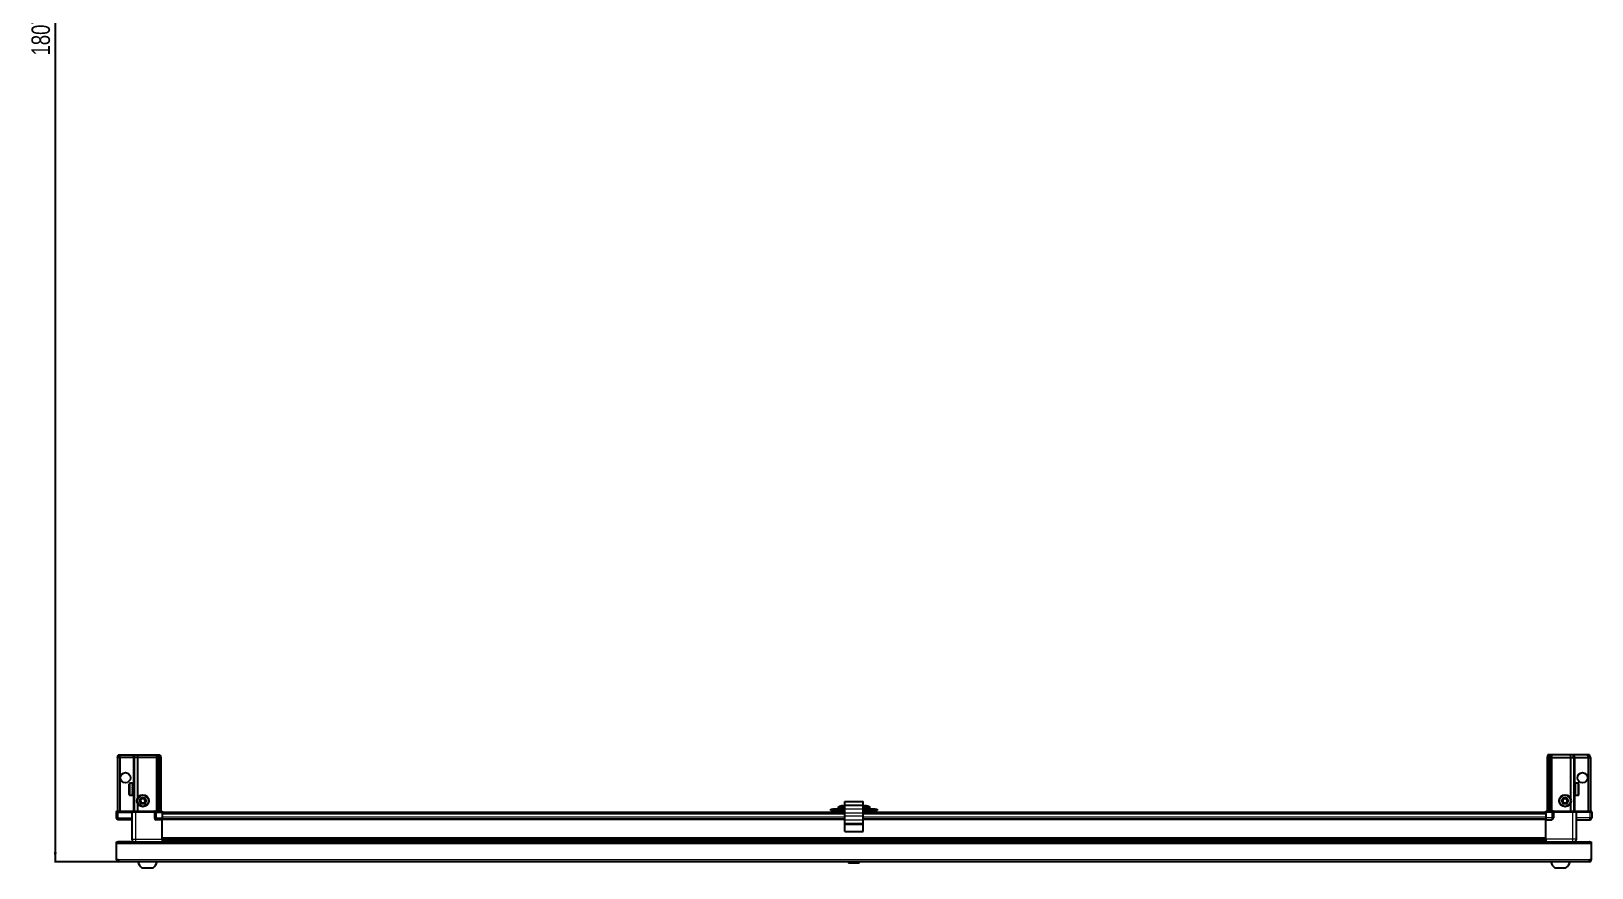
# Model space of a CAD drawing. Header units: millimetres. Extents: x 1132 to 6835, y -1094 to 2173.
# Drawn here: x 1220 to 2912, y -1094 to -187 of the extents above; entities that cross this region are included whole.
import ezdxf

# ---------------------------------------------------------------- set-up
doc = ezdxf.new("R2010")
doc.units = ezdxf.units.MM
doc.layers.add('FORMAT', color=7, linetype='Continuous')
doc.styles.add('SLDTEXTSTYLE0', font='TXT', dxfattribs={"width": 0.75})
doc.dimstyles.new('SLDDIMSTYLE0', dxfattribs={"dimtxt": 20, "dimasz": 10, "dimexe": 0, "dimexo": 0.0625, "dimgap": 5, "dimtad": 2, "dimdec": 1, "dimrnd": 1e-09, "dimzin": 12, "dimdsep": 46, "dimtxsty": 'SLDTEXTSTYLE0', "dimsah": 1, "dimcen": 0.09, "dimadec": 0, "dimazin": 3, "dimtfac": 1, "dimtofl": 0, "dimtmove": 0, "dimatfit": 3, "dimfxl": 0, "dimfrac": 2, "dimtolj": 1, "dimtzin": 12, "dimarcsym": 0})

# ---------------------------------------------------------------- blocks, each defined once
blk = doc.blocks.new('_D_10')
at = {"layer": 'FORMAT'}
for p, q in [((2106.7, 719.6), (1245.5, 719.6)), ((1246.5, 719.6), (1246.5, -1087.4)), ((1315.1, -1087.4), (1245.5, -1087.4))]:
    blk.add_line(p, q, dxfattribs=at)
for points in [[(1246.5, 719.6), (1244.9, 709.6), (1248, 709.6)], [(1246.5, -1087.4), (1248, -1077.4), (1244.9, -1077.4)]]:
    blk.add_solid(points, dxfattribs=at)
at = {"layer": 'FORMAT', "insert": (1220.7, -213.5), "char_height": 20, "attachment_point": 1, "rotation": 90, "style": 'SLDTEXTSTYLE0'}
blk.add_mtext('1807', dxfattribs=at)

msp = doc.modelspace()

# ---------------------------------------------------------------- linework, layer by layer
at = {"color": 7, "linetype": 'Continuous', "lineweight": 25}
for p, q in [((1313.99, -974.4), (1314.79, -971.4)), ((1316.49, -974.4), (1313.99, -974.4)), ((1313.99, -974.4), (1313.99, -1032.7)), ((1314.79, -971.4), (1316.64, -971.4)), ((1316.49, -974.4), (1316.64, -971.4)), ((1330.99, -974.4), (1316.49, -974.4)), ((1316.49, -974.4), (1316.49, -1032.7)), ((1316.64, -971.4), (1330.99, -971.4)), ((1330.99, -971.4), (1332.79, -971.4)), ((1331.99, -974.4), (1330.99, -974.4)), ((1331.99, -974.4), (1332.79, -971.4)), ((1335.49, -974.4), (1331.99, -974.4)), ((1331.99, -974.4), (1331.99, -1032.7)), ((1332.79, -971.4), (1335.82, -971.4)), ((1335.82, -971.4), (1335.49, -974.4)), ((1355.99, -974.4), (1335.49, -974.4)), ((1335.49, -974.4), (1335.49, -1018.9)), ((1335.82, -971.4), (1355.99, -971.4)), ((1355.99, -971.4), (1357.79, -971.4)), ((1356.99, -974.4), (1355.99, -974.4)), ((1357.79, -971.4), (1356.99, -974.4)), ((1357.99, -974.4), (1356.99, -974.4)), ((1356.99, -974.4), (1356.99, -1032.7)), ((1357.79, -971.4), (1358.53, -971.4)), ((1358.53, -971.4), (1357.99, -974.4)), ((1359.49, -974.4), (1357.99, -974.4)), ((1357.99, -974.4), (1357.99, -1032.7)), ((1358.53, -971.4), (1359.03, -971.4)), ((1359.03, -971.4), (1359.49, -974.4)), ((1359.03, -971.4), (1360.18, -971.4)), ((1360.99, -974.4), (1359.49, -974.4)), ((1359.49, -974.4), (1359.49, -1032.7)), ((1360.18, -971.4), (1360.99, -974.4)), ((1360.99, -974.4), (1360.99, -1032.7)), ((2864.79, -971.4), (2863.99, -974.4)), ((2863.99, -974.4), (2865.49, -974.4)), ((2863.99, -974.4), (2863.99, -1032.7)), ((2865.94, -971.4), (2864.79, -971.4)), ((2865.94, -971.4), (2865.49, -974.4)), ((2865.49, -974.4), (2866.99, -974.4)), ((2865.49, -974.4), (2865.49, -1032.7)), ((2866.44, -971.4), (2865.94, -971.4)), ((2866.44, -971.4), (2866.99, -974.4)), ((2867.18, -971.4), (2866.44, -971.4)), ((2866.99, -974.4), (2867.99, -974.4)), ((2866.99, -974.4), (2866.99, -1032.7)), ((2867.18, -971.4), (2867.99, -974.4)), ((2868.99, -971.4), (2867.18, -971.4)), ((2867.99, -974.4), (2867.99, -1032.7)), ((2867.99, -974.4), (2868.99, -974.4)), ((2889.16, -971.4), (2868.99, -971.4)), ((2868.99, -974.4), (2889.49, -974.4)), ((2889.16, -971.4), (2889.49, -974.4)), ((2892.18, -971.4), (2889.16, -971.4)), ((2889.49, -974.4), (2889.49, -1018.9)), ((2889.49, -974.4), (2892.99, -974.4)), ((2892.99, -974.4), (2892.18, -971.4)), ((2893.99, -971.4), (2892.18, -971.4)), ((2892.99, -974.4), (2892.99, -1032.7)), ((2892.99, -974.4), (2893.99, -974.4)), ((2908.33, -971.4), (2893.99, -971.4)), ((2893.99, -974.4), (2908.49, -974.4)), ((2908.49, -974.4), (2908.33, -971.4)), ((2910.18, -971.4), (2908.33, -971.4)), ((2908.49, -974.4), (2908.49, -1032.7)), ((2908.49, -974.4), (2910.99, -974.4)), ((2910.99, -974.4), (2910.18, -971.4)), ((2910.99, -974.4), (2910.99, -1032.7)), ((1326.79, -1014.6), (1326.79, -1003.2)), ((1329.99, -1002.4), (1327.59, -1002.4)), ((1329.99, -1002.4), (1329.99, -1002.41)), ((1329.99, -1002.41), (1330.49, -1002.41)), ((1329.99, -1002.6), (1330.49, -1002.6)), ((1329.99, -1002.6), (1329.99, -1002.81)), ((1329.99, -1002.81), (1330.49, -1002.81)), ((1329.99, -1003.39), (1330.49, -1003.39)), ((1329.99, -1003.39), (1329.99, -1003.82)), ((1329.99, -1003.82), (1330.49, -1003.82)), ((1329.99, -1004.72), (1330.49, -1004.72)), ((1329.99, -1004.72), (1329.99, -1005.32)), ((1329.99, -1005.32), (1330.49, -1005.32)), ((1329.99, -1006.47), (1330.49, -1006.47)), ((1329.99, -1006.47), (1329.99, -1007.17)), ((1329.99, -1007.17), (1330.49, -1007.17)), ((1329.99, -1008.45), (1330.49, -1008.45)), ((1329.99, -1008.45), (1329.99, -1009.19)), ((1329.99, -1008.6), (1330.49, -1008.6)), ((1329.99, -1009.1), (1330.49, -1009.1)), ((1329.99, -1009.19), (1330.49, -1009.19)), ((1329.99, -1010.47), (1330.49, -1010.47)), ((1329.99, -1010.47), (1329.99, -1011.18)), ((1329.99, -1011.18), (1330.49, -1011.18)), ((1329.99, -1012.35), (1330.49, -1012.35)), ((1329.99, -1012.35), (1329.99, -1012.95)), ((1329.99, -1012.95), (1330.49, -1012.95)), ((1329.99, -1013.88), (1330.49, -1013.88)), ((1329.99, -1013.88), (1329.99, -1014.32)), ((1329.99, -1014.32), (1330.49, -1014.32)), ((1329.99, -1014.93), (1330.49, -1014.93)), ((1329.99, -1014.93), (1329.99, -1015.17)), ((1329.99, -1015.17), (1330.49, -1015.17)), ((1330.49, -1002.6), (1330.49, -1002.41)), ((1330.49, -1002.81), (1330.49, -1002.6)), ((1330.49, -1003.39), (1330.49, -1002.81)), ((1330.49, -1003.82), (1330.49, -1003.39)), ((1330.49, -1004.72), (1330.49, -1003.82)), ((1330.59, -1004.5), (1330.49, -1004.5)), ((1330.49, -1005.32), (1330.49, -1004.72)), ((1330.49, -1006.47), (1330.49, -1005.32)), ((1330.49, -1007.17), (1330.49, -1006.47)), ((1330.49, -1008.45), (1330.49, -1007.17)), ((1330.49, -1008.6), (1330.49, -1008.45)), ((1330.49, -1009.19), (1330.49, -1009.1)), ((1330.49, -1010.47), (1330.49, -1009.19)), ((1330.49, -1011.18), (1330.49, -1010.47)), ((1330.49, -1012.35), (1330.49, -1011.18)), ((1330.49, -1012.95), (1330.49, -1012.35)), ((1330.49, -1013.88), (1330.49, -1012.95)), ((1330.49, -1013.3), (1330.59, -1013.3)), ((1330.49, -1014.32), (1330.49, -1013.88)), ((1330.49, -1014.93), (1330.49, -1014.32)), ((1330.49, -1015.17), (1330.49, -1014.93)), ((1330.49, -1015.39), (1330.49, -1015.17)), ((1330.59, -1013.3), (1330.59, -1004.5)), ((1331.47, -1005.59), (1330.99, -1004.9)), ((1330.99, -1012.9), (1330.99, -1004.9)), ((1330.99, -1012.9), (1331.47, -1012.21)), ((1331.96, -1004.9), (1331.47, -1005.59)), ((1331.47, -1012.21), (1331.47, -1005.59)), ((1331.47, -1012.21), (1331.96, -1012.9)), ((1331.99, -1004.9), (1331.96, -1004.9)), ((1331.96, -1012.9), (1331.96, -1004.9)), ((1331.96, -1012.9), (1331.99, -1012.9)), ((2893.02, -1004.9), (2892.99, -1004.9)), ((2892.99, -1012.9), (2893.02, -1012.9)), ((2893.5, -1005.59), (2893.02, -1004.9)), ((2893.02, -1004.9), (2893.02, -1012.9)), ((2893.02, -1012.9), (2893.5, -1012.21)), ((2893.99, -1004.9), (2893.5, -1005.59)), ((2893.5, -1005.59), (2893.5, -1012.21)), ((2893.5, -1012.21), (2893.99, -1012.9)), ((2893.99, -1004.9), (2893.99, -1012.9)), ((2894.49, -1004.5), (2894.39, -1004.5)), ((2894.39, -1004.5), (2894.39, -1013.3)), ((2894.39, -1013.3), (2894.49, -1013.3)), ((2897.39, -1002.4), (2894.49, -1002.4)), ((2894.99, -1002.4), (2894.49, -1002.4)), ((2894.49, -1002.4), (2894.49, -1002.45)), ((2894.49, -1002.45), (2894.49, -1002.74)), ((2894.99, -1002.45), (2894.49, -1002.45)), ((2894.99, -1002.74), (2894.49, -1002.74)), ((2894.49, -1002.74), (2894.49, -1003.01)), ((2894.99, -1003.01), (2894.49, -1003.01)), ((2894.49, -1003.01), (2894.49, -1003.67)), ((2894.99, -1003.67), (2894.49, -1003.67)), ((2894.49, -1003.67), (2894.49, -1004.14)), ((2894.49, -1004.14), (2894.49, -1005.12)), ((2894.99, -1004.14), (2894.49, -1004.14)), ((2894.99, -1005.12), (2894.49, -1005.12)), ((2894.49, -1005.12), (2894.49, -1005.75)), ((2894.49, -1005.75), (2894.49, -1006.94)), ((2894.99, -1005.75), (2894.49, -1005.75)), ((2894.99, -1006.94), (2894.49, -1006.94)), ((2894.49, -1006.94), (2894.49, -1007.57)), ((2894.99, -1007.57), (2894.49, -1007.57)), ((2894.49, -1007.66), (2894.49, -1008.95)), ((2894.99, -1007.66), (2894.49, -1007.66)), ((2894.99, -1008.95), (2894.49, -1008.95)), ((2894.99, -1009.43), (2894.49, -1009.43)), ((2894.49, -1009.43), (2894.49, -1009.69)), ((2894.49, -1009.69), (2894.49, -1010.96)), ((2894.99, -1009.69), (2894.49, -1009.69)), ((2894.99, -1010.96), (2894.49, -1010.96)), ((2894.49, -1010.96), (2894.49, -1011.64)), ((2894.49, -1011.64), (2894.49, -1012.76)), ((2894.99, -1011.64), (2894.49, -1011.64)), ((2894.99, -1012.76), (2894.49, -1012.76)), ((2894.49, -1012.76), (2894.49, -1013.33)), ((2894.49, -1013.33), (2894.49, -1014.19)), ((2894.99, -1013.33), (2894.49, -1013.33)), ((2894.99, -1014.19), (2894.49, -1014.19)), ((2894.49, -1014.19), (2894.49, -1014.58)), ((2894.49, -1014.58), (2894.49, -1015.1)), ((2894.99, -1014.58), (2894.49, -1014.58)), ((2894.99, -1015.1), (2894.49, -1015.1)), ((2894.49, -1015.1), (2894.49, -1015.28)), ((2894.99, -1002.45), (2894.99, -1002.4)), ((2894.99, -1003.01), (2894.99, -1002.74)), ((2894.99, -1004.14), (2894.99, -1003.67)), ((2894.99, -1005.75), (2894.99, -1005.12)), ((2894.99, -1007.66), (2894.99, -1006.94)), ((2894.99, -1009.69), (2894.99, -1008.95)), ((2894.99, -1011.64), (2894.99, -1010.96)), ((2894.99, -1013.33), (2894.99, -1012.76)), ((2894.99, -1014.58), (2894.99, -1014.19)), ((2894.99, -1015.28), (2894.99, -1015.1)), ((2898.19, -1003.2), (2898.19, -1014.6)), ((1327.59, -1015.4), (1329.99, -1015.4)), ((1329.99, -1015.39), (1330.49, -1015.39)), ((1329.99, -1015.39), (1329.99, -1015.4)), ((1329.99, -1015.4), (1330.49, -1015.4)), ((1330.49, -1015.4), (1330.49, -1015.39)), ((1335.49, -1023.9), (1335.49, -1032.7)), ((2087.49, -1032.05), (2087.49, -1030.55)), ((2087.49, -1030.55), (2089.49, -1030.55)), ((2089.49, -1032.05), (2087.49, -1032.05)), ((2089.49, -1030.55), (2089.49, -1032.05)), ((2100.74, -1030.55), (2089.49, -1030.55)), ((2100.74, -1032.05), (2089.49, -1032.05)), ((2095.24, -1028.65), (2095.24, -1030.55)), ((2097.49, -1032.05), (2097.49, -1034.05)), ((2100.74, -1032.05), (2100.74, -1030.55)), ((2100.74, -1030.55), (2102.49, -1030.55)), ((2102.49, -1032.05), (2100.74, -1032.05)), ((2101.16, -1027.07), (2101.16, -1027.07)), ((2102.49, -1022.05), (2122.49, -1022.05)), ((2102.49, -1026.05), (2102.49, -1022.05)), ((2102.49, -1026.05), (2122.49, -1026.05)), ((2102.49, -1030.03), (2102.49, -1026.05)), ((2102.49, -1034.36), (2102.49, -1030.03)), ((2122.49, -1026.05), (2122.49, -1022.05)), ((2122.49, -1030.03), (2122.49, -1026.05)), ((2122.49, -1034.36), (2122.49, -1030.03)), ((2122.49, -1030.55), (2124.24, -1030.55)), ((2124.24, -1032.05), (2122.49, -1032.05)), ((2124.24, -1030.55), (2124.24, -1032.05)), ((2135.49, -1030.55), (2124.24, -1030.55)), ((2135.49, -1032.05), (2124.24, -1032.05)), ((2126.16, -1027.07), (2126.16, -1027.07)), ((2127.49, -1034.05), (2127.49, -1032.05)), ((2129.74, -1030.55), (2129.74, -1028.65)), ((2135.49, -1032.05), (2135.49, -1030.55)), ((2135.49, -1030.55), (2137.49, -1030.55)), ((2137.49, -1032.05), (2135.49, -1032.05)), ((2137.49, -1030.55), (2137.49, -1032.05)), ((2889.49, -1023.9), (2889.49, -1032.7)), ((2894.49, -1015.28), (2894.49, -1015.4)), ((2894.99, -1015.28), (2894.49, -1015.28)), ((2894.49, -1015.4), (2897.39, -1015.4)), ((1312.99, -1032.7), (1312.49, -1033.57)), ((1312.49, -1033.9), (1312.49, -1033.57)), ((1312.49, -1033.9), (1314.49, -1033.9)), ((1312.49, -1033.9), (1312.49, -1039.9)), ((1314.49, -1032.7), (1312.99, -1032.7)), ((1314.49, -1032.7), (1329.29, -1032.7)), ((1329.29, -1033.9), (1314.49, -1033.9)), ((1314.49, -1033.9), (1329.29, -1033.9)), ((1329.49, -1041.9), (1314.49, -1041.9)), ((1329.29, -1032.7), (1329.49, -1032.7)), ((1329.49, -1033.9), (1329.29, -1033.9)), ((1329.49, -1033.9), (1329.49, -1032.7)), ((1329.49, -1032.7), (1333.49, -1032.7)), ((1333.49, -1033.9), (1329.49, -1033.9)), ((1329.49, -1033.9), (1329.49, -1062.9)), ((1333.49, -1032.7), (1353.79, -1032.7)), ((1353.79, -1033.9), (1333.49, -1033.9)), ((1353.79, -1032.7), (1353.99, -1032.7)), ((1353.99, -1033.9), (1353.79, -1033.9)), ((1353.99, -1033.9), (1353.99, -1032.7)), ((1354.67, -1032.7), (1353.99, -1032.7)), ((1353.99, -1033.9), (1355.99, -1033.9)), ((1353.99, -1033.9), (1353.99, -1039.9)), ((1354.67, -1032.7), (1362.49, -1032.7)), ((1362.49, -1033.57), (1355.99, -1033.57)), ((1362.49, -1033.9), (1355.99, -1033.9)), ((1355.99, -1033.9), (1362.49, -1033.9)), ((1362.49, -1041.9), (1355.99, -1041.9)), ((1362.49, -1032.7), (1362.49, -1033.57)), ((1362.49, -1033.57), (1362.49, -1033.57)), ((1362.49, -1033.9), (1362.49, -1033.57)), ((1362.49, -1033.9), (1362.49, -1033.9)), ((1362.49, -1033.9), (1362.49, -1039.9)), ((2102.49, -1034.05), (1362.49, -1034.05)), ((1362.49, -1039.9), (1362.49, -1041.9)), ((2102.49, -1041.25), (1362.49, -1041.25)), ((1362.49, -1062.9), (1362.49, -1041.9)), ((2102.49, -1037.59), (2102.49, -1034.36)), ((2102.49, -1041.91), (2102.49, -1037.59)), ((2102.49, -1045.68), (2102.49, -1041.91)), ((2102.49, -1047.13), (2102.49, -1045.68)), ((2102.49, -1054.85), (2102.49, -1047.13)), ((2862.49, -1034.05), (2122.49, -1034.05)), ((2122.49, -1037.59), (2122.49, -1034.36)), ((2122.49, -1041.91), (2122.49, -1037.59)), ((2862.49, -1041.25), (2122.49, -1041.25)), ((2122.49, -1045.68), (2122.49, -1041.91)), ((2122.49, -1047.13), (2122.49, -1045.68)), ((2122.49, -1054.85), (2122.49, -1047.13)), ((2862.49, -1032.7), (2870.31, -1032.7)), ((2862.49, -1033.57), (2862.49, -1032.7)), ((2868.99, -1033.57), (2862.49, -1033.57)), ((2862.49, -1033.9), (2862.49, -1033.57)), ((2868.99, -1033.9), (2862.49, -1033.9)), ((2862.49, -1033.9), (2862.49, -1039.9)), ((2862.49, -1039.9), (2862.49, -1041.9)), ((2862.49, -1041.9), (2868.99, -1041.9)), ((2862.49, -1062.9), (2862.49, -1041.9)), ((2868.99, -1033.9), (2870.99, -1033.9)), ((2870.99, -1033.9), (2868.99, -1033.9)), ((2870.99, -1032.7), (2870.31, -1032.7)), ((2870.99, -1033.9), (2870.99, -1032.7)), ((2870.99, -1032.7), (2871.19, -1032.7)), ((2871.19, -1033.9), (2870.99, -1033.9)), ((2870.99, -1033.9), (2870.99, -1039.9)), ((2871.19, -1032.7), (2891.49, -1032.7)), ((2891.49, -1033.9), (2871.19, -1033.9)), ((2891.49, -1032.7), (2895.49, -1032.7)), ((2895.49, -1033.9), (2891.49, -1033.9)), ((2895.49, -1033.9), (2895.49, -1032.7)), ((2895.49, -1032.7), (2895.69, -1032.7)), ((2895.69, -1033.9), (2895.49, -1033.9)), ((2895.49, -1033.9), (2895.49, -1062.9)), ((2895.49, -1041.9), (2910.49, -1041.9)), ((2895.69, -1032.7), (2910.49, -1032.7)), ((2910.49, -1033.9), (2895.69, -1033.9)), ((2911.99, -1032.7), (2910.49, -1032.7)), ((2910.49, -1033.9), (2912.49, -1033.9)), ((2912.49, -1033.57), (2911.99, -1032.7)), ((2912.49, -1033.57), (2911.99, -1032.7)), ((2912.49, -1033.9), (2912.49, -1033.57)), ((2912.49, -1033.9), (2912.49, -1033.57)), ((2912.49, -1033.9), (2912.49, -1033.9)), ((2912.49, -1033.9), (2912.49, -1039.9)), ((1312.99, -1065.9), (2911.99, -1065.9)), ((1312.99, -1068), (1312.99, -1065.9)), ((1327.99, -1065.8), (1315.09, -1065.8)), ((1327.99, -1065.8), (1327.99, -1065.9)), ((1362.49, -1063.92), (2862.49, -1063.92)), ((1362.49, -1063.96), (2862.49, -1063.96)), ((1386.37, -1065.75), (1362.49, -1065.75)), ((1380.99, -1065.9), (1380.99, -1065.75)), ((1381.03, -1065.9), (1381.03, -1065.75)), ((1381.3, -1065.9), (1381.3, -1065.75)), ((1381.56, -1065.9), (1381.56, -1065.75)), ((1382.21, -1065.9), (1382.21, -1065.75)), ((1382.67, -1065.9), (1382.67, -1065.75)), ((1383.64, -1065.9), (1383.64, -1065.75)), ((1384.26, -1065.9), (1384.26, -1065.75)), ((1385.45, -1065.9), (1385.45, -1065.75)), ((1386.11, -1065.9), (1386.11, -1065.75)), ((1386.16, -1065.9), (1386.16, -1065.75)), ((1387.45, -1065.75), (1386.37, -1065.75)), ((1388.19, -1065.75), (1387.45, -1065.75)), ((1387.45, -1065.9), (1387.45, -1065.75)), ((1387.45, -1065.75), (1387.45, -1065.75)), ((1387.47, -1065.9), (1387.47, -1065.75)), ((1387.96, -1065.9), (1387.96, -1065.75)), ((1388.19, -1065.9), (1388.19, -1065.75)), ((1388.61, -1065.75), (1388.19, -1065.75)), ((1388.19, -1065.75), (1388.19, -1065.75)), ((2836.37, -1065.75), (1388.61, -1065.75)), ((1389.46, -1065.9), (1389.46, -1065.75)), ((1390.15, -1065.9), (1390.15, -1065.75)), ((1391.28, -1065.9), (1391.28, -1065.75)), ((1391.86, -1065.9), (1391.86, -1065.75)), ((1392.73, -1065.9), (1392.73, -1065.75)), ((1393.13, -1065.9), (1393.13, -1065.75)), ((1393.66, -1065.9), (1393.66, -1065.75)), ((1393.85, -1065.9), (1393.85, -1065.75)), ((1393.99, -1065.9), (1393.99, -1065.75)), ((2102.49, -1054.85), (2122.49, -1054.85)), ((2830.99, -1065.9), (2830.99, -1065.75)), ((2831.16, -1065.9), (2831.16, -1065.75)), ((2831.37, -1065.9), (2831.37, -1065.75)), ((2831.93, -1065.9), (2831.93, -1065.75)), ((2832.35, -1065.9), (2832.35, -1065.75)), ((2833.25, -1065.9), (2833.25, -1065.75)), ((2833.83, -1065.9), (2833.83, -1065.75)), ((2834.98, -1065.9), (2834.98, -1065.75)), ((2835.67, -1065.9), (2835.67, -1065.75)), ((2836.95, -1065.75), (2836.37, -1065.75)), ((2836.95, -1065.9), (2836.95, -1065.75)), ((2836.96, -1065.75), (2836.95, -1065.75)), ((2837.69, -1065.75), (2836.96, -1065.75)), ((2837.13, -1065.9), (2837.13, -1065.75)), ((2837.63, -1065.9), (2837.63, -1065.75)), ((2837.69, -1065.9), (2837.69, -1065.75)), ((2838.61, -1065.75), (2837.69, -1065.75)), ((2837.69, -1065.75), (2837.69, -1065.75)), ((2862.49, -1065.75), (2838.61, -1065.75)), ((2838.98, -1065.9), (2838.98, -1065.75)), ((2839.69, -1065.9), (2839.69, -1065.75)), ((2840.86, -1065.9), (2840.86, -1065.75)), ((2841.47, -1065.9), (2841.47, -1065.75)), ((2842.41, -1065.9), (2842.41, -1065.75)), ((2842.86, -1065.9), (2842.86, -1065.75)), ((2843.48, -1065.9), (2843.48, -1065.75)), ((2843.73, -1065.9), (2843.73, -1065.75)), ((2843.97, -1065.9), (2843.97, -1065.75)), ((2843.99, -1065.9), (2843.99, -1065.75)), ((2896.99, -1065.8), (2896.99, -1065.9)), ((2896.99, -1065.8), (2909.89, -1065.8)), ((2911.99, -1065.9), (2911.99, -1068)), ((1312.99, -1085.3), (1312.99, -1068)), ((2911.99, -1068), (2911.99, -1085.3)), ((1315.09, -1085.3), (1312.99, -1085.3)), ((1315.09, -1085.3), (1315.09, -1087.4)), ((2909.89, -1087.4), (1315.09, -1087.4)), ((1340.49, -1094), (1352.49, -1094)), ((2107.69, -1087.4), (2106.7, -1088.39)), ((2106.7, -1088.39), (2106.7, -1088.9)), ((2118.27, -1088.39), (2106.7, -1088.39)), ((2118.27, -1088.9), (2106.7, -1088.9)), ((2118.27, -1088.39), (2117.29, -1087.4)), ((2118.27, -1088.9), (2118.27, -1088.39)), ((2872.49, -1094), (2884.49, -1094)), ((2911.99, -1085.3), (2909.89, -1085.3)), ((2909.89, -1087.4), (2909.89, -1085.3))]:
    msp.add_line(p, q, dxfattribs=at)
at = {"color": 8, "linetype": 'Continuous', "lineweight": 18}
for p, q in [((1330.99, -974.4), (1330.99, -971.4)), ((1330.99, -974.4), (1330.99, -1004.9)), ((1355.99, -971.4), (1355.99, -974.4)), ((1355.99, -974.4), (1355.99, -1032.7)), ((2868.99, -971.4), (2868.99, -974.4)), ((2868.99, -974.4), (2868.99, -1032.7)), ((2893.99, -974.4), (2893.99, -971.4)), ((2893.99, -974.4), (2893.99, -1004.9)), ((1327.59, -1015.4), (1327.59, -1002.4)), ((1330.99, -1012.9), (1330.99, -1032.7)), ((2893.99, -1012.9), (2893.99, -1032.7)), ((2897.39, -1002.4), (2897.39, -1015.4)), ((2095.24, -1028.65), (2099.99, -1028.65)), ((2095.43, -1028.28), (2099.99, -1028.28)), ((2099.99, -1028.28), (2102.49, -1028.28)), ((2099.99, -1028.65), (2102.49, -1028.65)), ((2102.49, -1030.03), (2122.49, -1030.03)), ((2122.49, -1028.28), (2124.99, -1028.28)), ((2122.49, -1028.65), (2124.99, -1028.65)), ((2124.99, -1028.28), (2129.54, -1028.28)), ((2124.99, -1028.65), (2129.74, -1028.65)), ((1312.49, -1039.9), (1314.49, -1039.9)), ((1314.49, -1033.9), (1314.49, -1032.7)), ((1314.49, -1033.9), (1314.49, -1039.9)), ((1314.49, -1039.9), (1329.49, -1039.9)), ((1314.49, -1041.9), (1314.49, -1039.9)), ((1329.29, -1033.9), (1329.29, -1032.7)), ((1333.49, -1033.9), (1333.49, -1032.7)), ((1333.49, -1033.9), (1333.49, -1062.9)), ((1353.79, -1033.9), (1353.79, -1032.7)), ((1353.99, -1039.9), (1355.99, -1039.9)), ((1355.99, -1033.9), (1355.99, -1033.57)), ((1355.99, -1033.9), (1355.99, -1039.9)), ((1355.99, -1039.9), (1362.49, -1039.9)), ((1355.99, -1039.9), (1355.99, -1041.9)), ((1362.49, -1033.9), (1362.49, -1033.57)), ((2102.49, -1036.05), (1362.49, -1036.05)), ((2102.49, -1039.25), (1362.49, -1039.25)), ((2102.49, -1041.9), (1362.49, -1041.9)), ((2102.49, -1034.36), (2122.49, -1034.36)), ((2102.49, -1037.59), (2122.49, -1037.59)), ((2102.49, -1041.91), (2122.49, -1041.91)), ((2102.49, -1045.68), (2122.49, -1045.68)), ((2102.49, -1047.13), (2122.49, -1047.13)), ((2862.49, -1036.05), (2122.49, -1036.05)), ((2862.49, -1039.25), (2122.49, -1039.25)), ((2862.49, -1041.9), (2122.49, -1041.9)), ((2868.99, -1039.9), (2862.49, -1039.9)), ((2868.99, -1033.9), (2868.99, -1033.57)), ((2868.99, -1033.9), (2868.99, -1039.9)), ((2870.99, -1039.9), (2868.99, -1039.9)), ((2868.99, -1039.9), (2868.99, -1041.9)), ((2871.19, -1032.7), (2871.19, -1033.9)), ((2891.49, -1033.9), (2891.49, -1032.7)), ((2891.49, -1033.9), (2891.49, -1062.9)), ((2910.49, -1039.9), (2895.49, -1039.9)), ((2895.69, -1032.7), (2895.69, -1033.9)), ((2910.49, -1033.9), (2910.49, -1032.7)), ((2910.49, -1033.9), (2910.49, -1039.9)), ((2912.49, -1039.9), (2910.49, -1039.9)), ((2910.49, -1041.9), (2910.49, -1039.9)), ((1315.09, -1065.9), (1315.09, -1065.8)), ((1333.49, -1062.9), (1362.49, -1062.9)), ((1362.49, -1061.3), (2862.49, -1061.3)), ((2862.49, -1062.72), (1362.49, -1062.72)), ((1362.49, -1065.17), (2862.49, -1065.17)), ((2891.49, -1062.9), (2862.49, -1062.9)), ((2909.89, -1065.9), (2909.89, -1065.8)), ((2911.99, -1068), (1312.99, -1068)), ((2909.89, -1085.3), (1315.09, -1085.3))]:
    msp.add_line(p, q, dxfattribs=at)
at = {"color": 7, "linetype": 'Continuous', "lineweight": 25, "flags": 128}
for points in [[(2102.49, -1027.25), (2102.48, -1027.25), (2102.17, -1027.15)], [(2122.84, -1027.15), (2122.52, -1027.24), (2122.49, -1027.25)], [(1315.09, -1065.8), (1314.68, -1065.84), (1314.45, -1065.9)], [(2910.53, -1065.9), (2910.3, -1065.84), (2909.89, -1065.8)]]:
    msp.add_lwpolyline(points, dxfattribs=at)
at = {"color": 7, "linetype": 'Continuous', "lineweight": 25}
for centre, radius in [((1322.49, -996.4), 5.5), ((2902.49, -996.4), 5.5), ((1341.49, -1021.4), 6.5), ((2883.49, -1021.4), 6.5), ((1341.49, -1021.4), 3.46), ((2883.49, -1021.4), 3.46)]:
    msp.add_circle(centre, radius, dxfattribs=at)
at = {"color": 8, "linetype": 'Continuous', "lineweight": 18}
for centre in [(1341.49, -1021.4), (2883.49, -1021.4)]:
    msp.add_circle(centre, 5.7, dxfattribs=at)
at = {"color": 7, "linetype": 'Continuous', "lineweight": 25}
for centre, radius, start, end in [((1327.59, -1003.2), 0.8, 90, 180), ((1327.59, -1014.6), 0.8, 180, 270), ((1330.99, -1004.5), 0.4, 180, 270), ((1330.99, -1013.3), 0.4, 90, 180), ((2893.99, -1004.5), 0.4, 270, 360), ((2893.99, -1013.3), 0.4, 0, 90), ((2897.39, -1003.2), 0.8, 360, 90), ((2897.39, -1014.6), 0.8, 270, 0), ((1341.49, -1021.4), 2.5, 147.37605, 207.37605), ((1341.49, -1021.4), 2.5, 207.37605, 267.37605), ((1341.49, -1021.4), 2.5, 87.37605, 147.37605), ((1341.49, -1021.4), 2.5, 267.37605, 327.37605), ((1341.49, -1021.4), 2.5, 27.37605, 87.37605), ((1341.49, -1021.4), 2.5, 327.37605, 27.37605), ((2095.69, -1028.65), 0.45, 124.71791, 180), ((2099.99, -1034.85), 8, 105.59831, 124.71791), ((2124.99, -1034.85), 8, 55.28209, 74.20809), ((2129.29, -1028.65), 0.45, 0, 55.28209), ((2883.49, -1021.4), 2.5, 134.67671, 194.67671), ((2883.49, -1021.4), 2.5, 194.67671, 254.67671), ((2883.49, -1021.4), 2.5, 74.67671, 134.67671), ((2883.49, -1021.4), 2.5, 254.67671, 314.67671), ((2883.49, -1021.4), 2.5, 14.67671, 74.67671), ((2883.49, -1021.4), 2.5, 314.67671, 14.67671), ((1314.49, -1039.9), 2, 180, 270), ((1355.99, -1039.9), 2, 180, 270), ((2868.99, -1039.9), 2, 270, 0), ((2910.49, -1039.9), 2, 270, 0), ((1315.09, -1085.3), 2.1, 180, 270), ((1315.09, -1085.3), 0.6, 180, 270), ((1347.51, -1084.38), 11.91, 194.70035, 233.8734), ((1345.46, -1084.38), 11.91, 306.1266, 345.29965), ((2879.51, -1084.38), 11.91, 194.70035, 233.8734), ((2877.46, -1084.38), 11.91, 306.1266, 345.29965), ((2909.89, -1085.3), 0.6, 270, 0), ((2909.89, -1085.3), 2.1, 270, 0)]:
    msp.add_arc(centre, radius, start, end, dxfattribs=at)
for centre, start_param, end_param in [((1355.99, -1030.1), 2.4188584, 3.1415927), ((2868.99, -1030.1), 3.1415927, 3.8643269)]:
    msp.add_ellipse(centre, major_axis=(0, 3.46), ratio=0.5773503, start_param=start_param, end_param=end_param, dxfattribs=at)
for points, knots in [([(1338.6, -1021.27), (1338.88, -1020.84), (1339.4, -1020.02), (1339.92, -1019.21), (1340.16, -1018.84)], [0, 0, 0, 0, 0.5346859, 1, 1, 1, 1]), ([(1339.93, -1023.83), (1339.87, -1023.72), (1339.6, -1023.19), (1339.14, -1022.31), (1338.76, -1021.58), (1338.6, -1021.27)], [0, 0, 0, 0, 0.1331247, 0.6370994, 1, 1, 1, 1]), ([(1342.82, -1023.97), (1342.3, -1023.94), (1341.34, -1023.9), (1340.38, -1023.85), (1339.93, -1023.83)], [0, 0, 0, 0, 0.5346859, 1, 1, 1, 1]), ([(1340.16, -1018.84), (1340.68, -1018.86), (1341.64, -1018.91), (1342.6, -1018.95), (1343.04, -1018.97)], [0, 0, 0, 0, 0.5346859, 1, 1, 1, 1]), ([(1344.37, -1021.53), (1344.09, -1021.97), (1343.57, -1022.78), (1343.06, -1023.59), (1342.82, -1023.97)], [0, 0, 0, 0, 0.5346859, 1, 1, 1, 1]), ([(1343.04, -1018.97), (1343.2, -1019.28), (1343.58, -1020.01), (1344.04, -1020.89), (1344.31, -1021.42), (1344.37, -1021.53)], [0, 0, 0, 0, 0.3629006, 0.8668753, 1, 1, 1, 1]), ([(2102.24, -1027.17), (2102.24, -1027.17), (2102.24, -1027.17), (2102.21, -1027.17), (2102.09, -1027.13), (2101.83, -1027.07), (2101.52, -1027.01), (2101.29, -1026.99), (2101.15, -1027.01), (2101.16, -1027.07), (2101.17, -1027.14), (2101.16, -1027.16), (2101.14, -1027.17), (2101.12, -1027.17), (2101.11, -1027.18), (2101.08, -1027.17), (2101.03, -1027.16), (2100.82, -1027.11), (2100.56, -1027.04), (2100.2, -1027), (2099.88, -1026.99), (2099.5, -1027.03), (2099.2, -1027.1), (2098.97, -1027.16), (2098.9, -1027.17), (2098.88, -1027.17), (2098.86, -1027.18), (2098.84, -1027.17), (2098.82, -1027.16), (2098.8, -1027.12), (2098.83, -1027.05), (2098.79, -1026.99), (2098.59, -1026.99), (2098.29, -1027.04), (2098, -1027.1), (2097.8, -1027.16), (2097.75, -1027.17), (2097.75, -1027.17)], [0, 0, 0, 0, 0.0028392, 0.0068323, 0.0178959, 0.0673466, 0.1262697, 0.1635381, 0.201111, 0.28293, 0.3109228, 0.3249617, 0.3307219, 0.3335843, 0.3364739, 0.3389857, 0.3437038, 0.3589427, 0.4317291, 0.4788261, 0.5135617, 0.5573693, 0.6405693, 0.6613161, 0.6651121, 0.6689448, 0.6715022, 0.6740537, 0.6785011, 0.6922047, 0.7560162, 0.8203204, 0.8585349, 0.9111231, 0.9690933, 0.9981781, 1, 1, 1, 1]), ([(2127.24, -1027.17), (2127.24, -1027.17), (2127.24, -1027.17), (2127.21, -1027.17), (2127.09, -1027.13), (2126.83, -1027.07), (2126.52, -1027.01), (2126.29, -1026.99), (2126.15, -1027.01), (2126.16, -1027.07), (2126.17, -1027.14), (2126.16, -1027.16), (2126.14, -1027.17), (2126.12, -1027.17), (2126.11, -1027.18), (2126.08, -1027.17), (2126.03, -1027.16), (2125.82, -1027.11), (2125.56, -1027.04), (2125.2, -1027), (2124.88, -1026.99), (2124.5, -1027.03), (2124.2, -1027.1), (2123.97, -1027.16), (2123.9, -1027.17), (2123.88, -1027.17), (2123.86, -1027.18), (2123.84, -1027.17), (2123.82, -1027.16), (2123.8, -1027.12), (2123.83, -1027.05), (2123.79, -1026.99), (2123.59, -1026.99), (2123.29, -1027.04), (2123, -1027.1), (2122.8, -1027.16), (2122.75, -1027.17), (2122.75, -1027.17)], [0, 0, 0, 0, 0.0028392, 0.0068323, 0.0178959, 0.0673466, 0.1262697, 0.1635381, 0.201111, 0.28293, 0.3109228, 0.3249617, 0.3307219, 0.3335843, 0.3364739, 0.3389857, 0.3437038, 0.3589427, 0.4317291, 0.4788261, 0.5135617, 0.5573693, 0.6405693, 0.6613161, 0.6651121, 0.6689448, 0.6715022, 0.6740537, 0.6785011, 0.6922047, 0.7560162, 0.8203204, 0.8585349, 0.9111231, 0.9690933, 0.9981781, 1, 1, 1, 1]), ([(2880.7, -1020.64), (2881.07, -1020.28), (2881.76, -1019.6), (2882.44, -1018.92), (2882.76, -1018.61)], [0, 0, 0, 0, 0.5346859, 1, 1, 1, 1]), ([(2881.44, -1023.43), (2881.35, -1023.1), (2881.14, -1022.3), (2880.89, -1021.34), (2880.74, -1020.76), (2880.7, -1020.64)], [0, 0, 0, 0, 0.3629006, 0.8668753, 1, 1, 1, 1]), ([(2884.22, -1024.19), (2883.72, -1024.06), (2882.79, -1023.8), (2881.87, -1023.55), (2881.44, -1023.43)], [0, 0, 0, 0, 0.5346859, 1, 1, 1, 1]), ([(2882.76, -1018.61), (2883.25, -1018.75), (2884.18, -1019), (2885.11, -1019.25), (2885.54, -1019.37)], [0, 0, 0, 0, 0.5346859, 1, 1, 1, 1]), ([(2886.27, -1022.16), (2885.91, -1022.53), (2885.22, -1023.21), (2884.54, -1023.88), (2884.22, -1024.19)], [0, 0, 0, 0, 0.5346859, 1, 1, 1, 1]), ([(2885.54, -1019.37), (2885.57, -1019.49), (2885.72, -1020.07), (2885.98, -1021.04), (2886.19, -1021.83), (2886.27, -1022.16)], [0, 0, 0, 0, 0.1331247, 0.6370994, 1, 1, 1, 1]), ([(1329.49, -1062.9), (1329.54, -1063.34), (1329.61, -1064.02), (1330.04, -1064.84), (1330.5, -1065.39), (1330.9, -1065.75), (1331.16, -1065.88), (1331.21, -1065.9)], [0, 0, 0, 0, 0.3630185, 0.5584377, 0.7580039, 0.9575702, 1, 1, 1, 1]), ([(1362.49, -1062.9), (1362.49, -1063.3), (1362.49, -1064.09), (1362.49, -1065.11), (1362.49, -1065.74), (1362.49, -1065.89), (1362.49, -1065.9)], [0, 0, 0, 0, 0.3255201, 0.6510403, 0.9765604, 1, 1, 1, 1]), ([(2862.49, -1062.9), (2862.49, -1063.3), (2862.49, -1064.09), (2862.49, -1065.11), (2862.49, -1065.74), (2862.49, -1065.89), (2862.49, -1065.9)], [0, 0, 0, 0, 0.3255201, 0.6510403, 0.9765604, 1, 1, 1, 1]), ([(2895.49, -1062.9), (2895.44, -1063.34), (2895.37, -1064.02), (2894.93, -1064.84), (2894.48, -1065.39), (2894.07, -1065.75), (2893.81, -1065.88), (2893.77, -1065.9)], [0, 0, 0, 0, 0.36301846, 0.55843766, 0.75800394, 0.95757021, 1, 1, 1, 1])]:
    msp.add_open_spline(points, degree=3, knots=knots, dxfattribs=at)
at = {"color": 8, "linetype": 'Continuous', "lineweight": 18}
for points in [[(1329.49, -1062.9), (1329.55, -1062.9), (1329.67, -1062.9), (1330.59, -1062.9), (1331.92, -1062.9), (1332.96, -1062.9), (1333.49, -1062.9)], [(2895.49, -1062.9), (2895.43, -1062.9), (2895.31, -1062.9), (2894.38, -1062.9), (2893.06, -1062.9), (2892.01, -1062.9), (2891.49, -1062.9)]]:
    msp.add_open_spline(points, degree=3, dxfattribs=at)
for points, knots in [([(1333.49, -1062.9), (1333.49, -1063.34), (1333.49, -1064.02), (1333.49, -1064.84), (1333.49, -1065.39), (1333.49, -1065.75), (1333.49, -1065.88), (1333.49, -1065.9)], [0, 0, 0, 0, 0.36301846, 0.55843766, 0.75800394, 0.95757021, 1, 1, 1, 1]), ([(2891.49, -1062.9), (2891.49, -1063.34), (2891.49, -1064.02), (2891.49, -1064.84), (2891.49, -1065.39), (2891.49, -1065.75), (2891.49, -1065.88), (2891.49, -1065.9)], [0, 0, 0, 0, 0.3630185, 0.5584377, 0.7580039, 0.9575702, 1, 1, 1, 1])]:
    msp.add_open_spline(points, degree=3, knots=knots, dxfattribs=at)

# ---------------------------------------------------------------- dimensions: what is measured, and where the dimension line sits
at = {"layer": 'FORMAT'}
dim = msp.add_linear_dim(base=(1246.49, -1087.4), p1=(2106.7, 719.6), p2=(1315.09, -1087.4), angle=90, dimstyle='SLDDIMSTYLE0', dxfattribs=at)
dim.commit()
dim.dimension.update_dxf_attribs({"geometry": '_D_10', "text_midpoint": (1246.49, -183.9), "dimtype": 160})

doc.saveas('drawing.dxf')
